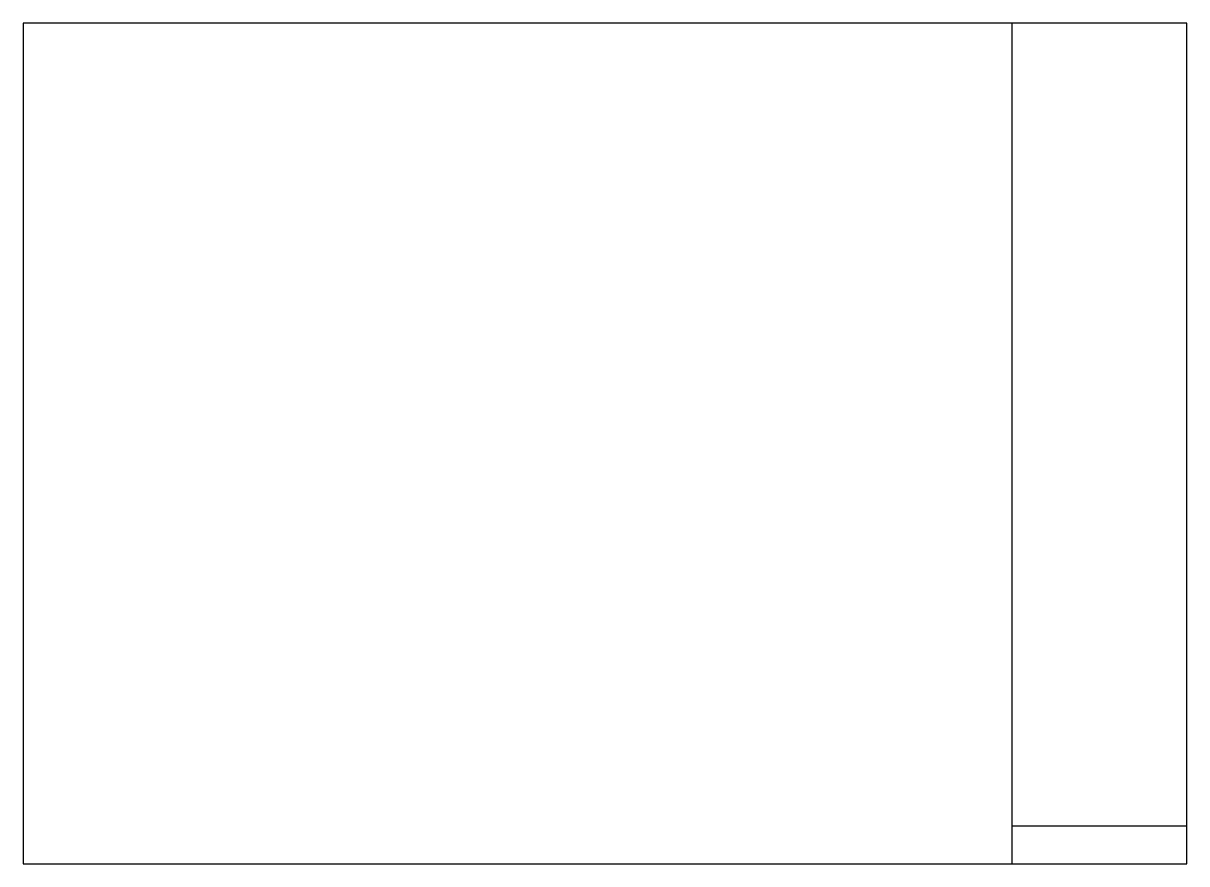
# Paper-space layout 'A1' of a CAD drawing. Header units: millimetres. Extents: x 0 to 800, y 0 to 578.
import ezdxf

# ---------------------------------------------------------------- set-up
doc = ezdxf.new("R2010")
doc.units = ezdxf.units.MM
doc.header["$LTSCALE"] = 20

# ---------------------------------------------------------------- blocks, each defined once
blk = doc.blocks.new('CSIXBorderBlock')
for p, q in [((0, 578), (0, 0)), ((800, 578), (0, 578)), ((680, 0), (680, 578)), ((800, 0), (800, 578)), ((680, 26), (800, 26)), ((0, 0), (800, 0))]:
    blk.add_line(p, q)

psp = doc.layouts.new('A1')

# ---------------------------------------------------------------- block references
psp.add_blockref('CSIXBorderBlock', (0, 0))

doc.saveas('drawing.dxf')
